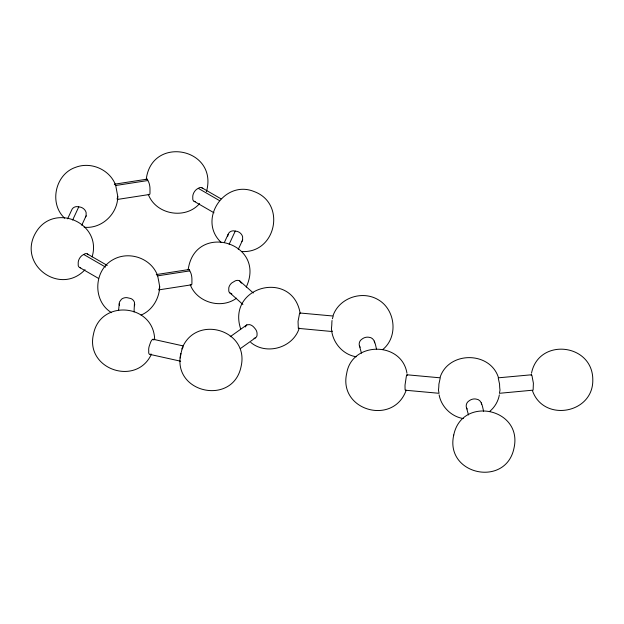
<?xml version="1.0" encoding="UTF-8"?>
<svg xmlns="http://www.w3.org/2000/svg" width="624" height="624" viewBox="0 0 624 624"><rect width="100%" height="100%" fill="white"/><g stroke="black" fill="none" stroke-linecap="round" stroke-linejoin="round"><path stroke-width="0.94" d="M531.219 375.476L531.437 374.79A7.73 1.396 -88.2 0 1 532.311 377.536L533.395 383.167L533.122 390.148L499.411 393.299L500.011 390.016A7.449 1.342 88.2 0 1 499.582 384.212L498.202 377.832L531.437 374.79M118.552 310.565L119.441 302.055L121.454 299.263A7.722 6.77 15.7 0 1 126.953 297.648L130.853 298.522A7.621 6.685 -15.7 0 1 134.488 302.468L134.035 311.977M81.76 225.225L86.12 215.826L86.12 212.534A7.683 6.747 15.7 0 0 80.792 207.207L76.9 206.606A7.683 6.326 41.9 0 0 71.573 210.28L67.61 218.821M238.251 249.428L242.611 240.037L242.611 236.746A7.683 6.747 15.7 0 0 237.292 231.418L233.392 230.818A7.683 6.326 41.9 0 0 228.064 234.491L224.5 242.182M117.772 196.365C117.78 213.876 101.681 229.086 84.17 227.23M146.219 179.564C151.421 134.768 218.72 147.88 206.443 191.677M159.705 286.72C159.245 298.67 152.303 310.409 141.071 315.073M188.152 269.919C194.587 221.403 267.049 242.167 246.246 287.071M180.835 353.418C171.701 393.253 232.955 406.294 241.075 366.592C249.733 329.511 195.101 313.833 181.865 348.917M180.227 358.012L181.225 352.326M134.48 305.76L134.737 304.247M227.752 236.231L228.072 234.491M181.35 351.679L182.231 348.738A7.73 1.817 -70.5 0 1 183.035 347.451M332.03 320.486L331.859 322.429A7.449 1.342 -88.2 0 1 331.43 328.224C332.015 341.921 342.482 354.705 356.296 356.772M332.374 318.786L333.239 316.04L300.004 313.006A7.73 1.396 88.2 0 0 299.13 315.744L298.046 321.376L298.319 328.364L332.03 331.516A7.73 1.396 88.2 0 0 332.374 331.079M92.087 256.924C102.422 223.096 54.53 202.246 36.301 231.769C16.247 263.796 59.717 296.533 85.051 269.693M499.348 394.859C498.264 401.224 494.731 407.246 489.754 411.356M531.5 373.23C538.574 337.366 592.87 343.286 592.8 379.821C593.455 413.579 543.769 422.549 532.529 390.913M299.13 328.045L298.795 328.474M72.641 220.054L78.788 206.817M229.141 244.265L235.279 231.028M245.271 326.984L246.831 324.87L249.382 324.613A7.73 5.546 60 0 1 254.007 327.374L255.317 328.934A7.449 6.123 41.9 0 1 257.041 334.292A7.449 5.015 30.9 0 1 255.317 337.935L240.279 348.652M151.429 354.175C136.492 386.755 84.887 369.377 93.506 334.058C100.3 298.763 154.027 303.716 154.658 339.706M298.912 329.121C292.243 348.137 266.058 355.352 250.731 342.397M333.122 315.393C339.448 297.859 361.865 290.293 377.801 299.481C395.499 309.293 398.572 336.718 382.73 349.565M405.935 390.913C392.691 425.989 338.068 410.319 346.726 373.23C351.874 341.211 401.809 341.211 406.957 373.23M440.138 377.185C448.812 351.117 489.653 351.117 498.326 377.185M183.479 345.992L152.981 339.238L152.35 339.62A7.73 2.972 -82.9 0 0 150.181 343.434L149.526 345.298A7.449 4.228 -72.8 0 0 148.777 351.047A7.449 3.112 -60 0 0 149.526 354.299L180.671 361.218M300.222 313.685C292.999 269.053 226.255 285.745 240.731 329.121M199.61 203.557C185.461 219.905 155.797 214.695 148.278 194.29M236.566 298.163C221.348 309.481 196.958 302.554 190.211 284.645M230.209 336.718L246.831 324.87M405.811 390.265L439.046 393.299L438.446 390.016A7.449 1.342 -88.2 0 0 438.883 384.212L440.263 377.832L407.027 374.79A7.73 1.396 88.2 0 0 406.154 377.536L405.015 385.148L405.07 389.532L405.343 390.148L406.06 390.101M88.21 254.748A7.683 4.36 -72.8 0 0 84.965 253.773L82.111 255.427A7.683 5.507 -60 0 0 78.211 262.174L78.218 265.465A7.683 4.36 -47.2 0 0 80.683 267.79M202.777 188.604A7.683 4.36 -72.8 0 0 199.532 187.637L196.677 189.283A7.683 5.507 -60 0 0 192.777 196.03L192.777 199.329A7.683 4.36 -47.2 0 0 195.242 201.653M255.317 337.935L254.007 338.395M114.348 184.228L147.17 179.15M114.972 184.626L115.713 185.5L147.818 180.531L148.559 181.841A7.683 2.956 82.9 0 1 149.986 189.415L149.986 192.707A7.683 1.81 70.5 0 1 149.191 194.524L117.296 199.462M189.103 269.506L156.281 274.583A7.683 1.81 70.5 0 1 156.905 274.973L157.646 275.847L158.668 280.847L159.666 286.564L159.377 288.093A7.683 1.388 -88.2 0 1 158.668 289.848M157.646 275.847L189.751 270.886L190.492 272.189A7.683 2.956 82.9 0 1 191.919 279.763L191.919 283.062A7.683 1.81 70.5 0 1 190.492 284.489M159.237 289.809L191.123 284.879M241.472 251.503C276.011 253.937 286.72 203.463 254.108 191.552C224.297 179.213 197.254 219.991 221.13 242.385M463.32 418.564C451.417 416.684 441.23 406.7 439.117 394.859M152.981 339.238L153.722 339.963M407.027 374.79L407.246 375.476M201.864 187.777L220.974 198.814M198.268 188.339L219.242 200.452M194.064 201.279L214.009 212.792M87.298 253.921L107.242 265.434M83.702 254.475L105.526 267.072M79.505 267.415L98.615 278.452M111.532 312.671C92.469 301.15 93.514 270.364 112.936 259.717C128.872 250.528 151.281 258.094 157.615 275.629M231.847 293.92A7.621 5.132 -30.9 0 1 228.782 291.174L228.782 287.882A7.621 6.263 -41.9 0 1 231.847 282.898L235.209 280.894A7.722 5.538 -60 0 1 239.756 280.964L253.289 292.991M229.375 292.414L242.908 304.45M239.756 280.964L241.449 283.179M64.639 218.174C48.82 203.588 55.162 174.197 75.566 167.341C91.042 161.32 109.894 169.627 115.682 185.281M483.6 411.216C482.391 406.661 481.97 399.469 475.917 399.04A7.73 6.786 -15.7 0 0 470.067 400.187L468.46 401.294A7.449 6.536 15.7 0 0 466.214 406.045A7.449 5.421 10.9 0 0 467.212 409.001M376.584 349.432C375.367 344.869 374.954 337.678 368.893 337.256A7.73 6.786 -15.7 0 0 363.043 338.395L361.436 339.503A7.449 6.536 15.7 0 0 359.198 344.253A7.449 5.421 10.9 0 0 360.188 347.217M189.751 270.886L189.446 269.942A7.683 1.388 -88.2 0 0 188.737 269.607M147.818 180.531L147.514 179.587A7.683 1.388 -88.2 0 0 146.804 179.26M466.448 407.558L468.476 414.96M359.424 345.766L361.46 353.168M115.713 185.5L117.733 196.209L117.445 197.746A7.683 1.388 -88.2 0 1 117.101 198.869M119.168 303.802L119.441 305.347M481.315 402.886L481.611 404.625M374.299 341.102L374.587 342.841M242.611 240.037A7.683 5.593 10.9 0 1 241.901 241.371M86.12 215.826A7.683 5.593 10.9 0 1 85.402 217.168M150.805 354.065A7.73 1.817 -70.5 0 1 150.181 354.455M453.749 435.022C444.616 474.864 505.861 487.898 513.981 448.196C523.115 408.361 461.861 395.32 453.749 435.022"/></g></svg>
